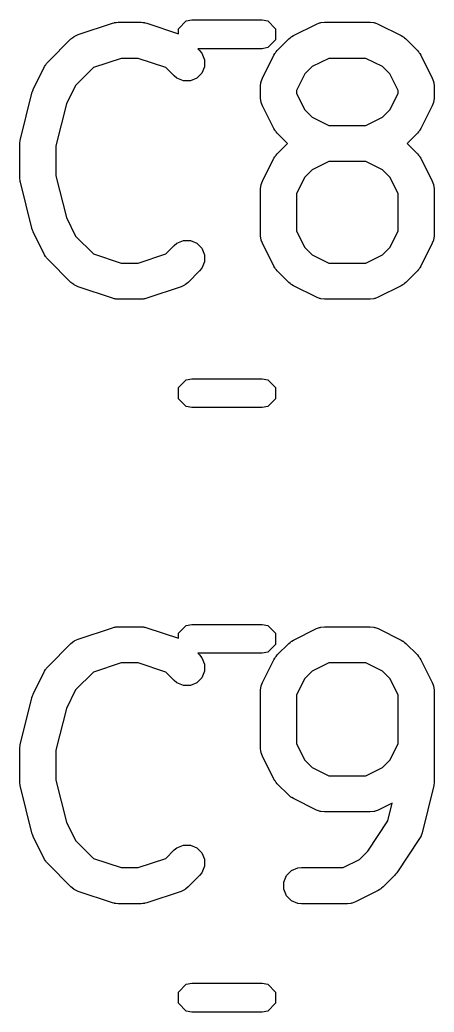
# Model space of a CAD drawing. Header units: inches. Extents: x 5.9 to 18, y -6.3 to -1.5.
# Drawn here: x 8.5163 to 8.5841, y -2.9476 to -2.7854 of the extents above; entities that cross this region are included whole.
import ezdxf

# ---------------------------------------------------------------- set-up
doc = ezdxf.new("R2010")
doc.units = ezdxf.units.IN
doc.header["$MEASUREMENT"] = 0
doc.layers.add('F.Silkscreen', color=41, linetype='CONTINUOUS', true_color=0xf2eda1)

msp = doc.modelspace()

# ---------------------------------------------------------------- linework, layer by layer
at = {"layer": 'F.Silkscreen', "linetype": 'CONTINUOUS'}
for p, q in [((8.52583, -2.78785), (8.53145, -2.78597)), ((8.53145, -2.78597), (8.53174, -2.78591)), ((8.53174, -2.78591), (8.53181, -2.78588)), ((8.53181, -2.78588), (8.53191, -2.78587)), ((8.53191, -2.78587), (8.53202, -2.78584)), ((8.53202, -2.78584), (8.53209, -2.78585)), ((8.53209, -2.78585), (8.53239, -2.78582)), ((8.53239, -2.78582), (8.53614, -2.78582)), ((8.53614, -2.78582), (8.53643, -2.78585)), ((8.53643, -2.78585), (8.53651, -2.78584)), ((8.53651, -2.78584), (8.53661, -2.78587)), ((8.53661, -2.78587), (8.53671, -2.78588)), ((8.53671, -2.78588), (8.53678, -2.78591)), ((8.53678, -2.78591), (8.53707, -2.78597)), ((8.53707, -2.78597), (8.54226, -2.7877)), ((8.54226, -2.78689), (8.54353, -2.78561)), ((8.54353, -2.78561), (8.54444, -2.78543)), ((8.54444, -2.78543), (8.55596, -2.78543)), ((8.55596, -2.78543), (8.55686, -2.78561)), ((8.55686, -2.78561), (8.55814, -2.78689)), ((8.56106, -2.78801), (8.56481, -2.78613)), ((8.56481, -2.78613), (8.56535, -2.78592)), ((8.56535, -2.78592), (8.56546, -2.78592)), ((8.56546, -2.78592), (8.56556, -2.78588)), ((8.56556, -2.78588), (8.56613, -2.78582)), ((8.56613, -2.78582), (8.57363, -2.78582)), ((8.57363, -2.78582), (8.57421, -2.78588)), ((8.57421, -2.78588), (8.57431, -2.78592)), ((8.57431, -2.78592), (8.57441, -2.78592)), ((8.57441, -2.78592), (8.57495, -2.78613)), ((8.57495, -2.78613), (8.5787, -2.78801)), ((8.52467, -2.78856), (8.52512, -2.78819)), ((8.52512, -2.78819), (8.52522, -2.78815)), ((8.52522, -2.78815), (8.5253, -2.78808)), ((8.5253, -2.78808), (8.52583, -2.78785)), ((8.54226, -2.7877), (8.54226, -2.78689)), ((8.55814, -2.78689), (8.55814, -2.7887)), ((8.56057, -2.78831), (8.56066, -2.78826)), ((8.56066, -2.78826), (8.56074, -2.78819)), ((8.56074, -2.78819), (8.56081, -2.78816)), ((8.56081, -2.78816), (8.56106, -2.78801)), ((8.5787, -2.78801), (8.57895, -2.78816)), ((8.57895, -2.78816), (8.57902, -2.78819)), ((8.57902, -2.78819), (8.5791, -2.78826)), ((8.5791, -2.78826), (8.57919, -2.78831)), ((8.52092, -2.79231), (8.52467, -2.78856)), ((8.55814, -2.7887), (8.55686, -2.78998)), ((8.55842, -2.79043), (8.56029, -2.78856)), ((8.56029, -2.78856), (8.56052, -2.78837)), ((8.56052, -2.78837), (8.56057, -2.78831)), ((8.57919, -2.78831), (8.57924, -2.78837)), ((8.57924, -2.78837), (8.57947, -2.78856)), ((8.57947, -2.78856), (8.58134, -2.79043)), ((8.55596, -2.79016), (8.54545, -2.79016)), ((8.54545, -2.79016), (8.54572, -2.79043)), ((8.54572, -2.79043), (8.54609, -2.79088)), ((8.54609, -2.79088), (8.54653, -2.79195)), ((8.55686, -2.78998), (8.55596, -2.79016)), ((8.55599, -2.79495), (8.55787, -2.7912)), ((8.55787, -2.7912), (8.55802, -2.79095)), ((8.55802, -2.79095), (8.55805, -2.79088)), ((8.55805, -2.79088), (8.55812, -2.7908)), ((8.55812, -2.7908), (8.55818, -2.79071)), ((8.55818, -2.79071), (8.55823, -2.79066)), ((8.55823, -2.79066), (8.55842, -2.79043)), ((8.58134, -2.79043), (8.58153, -2.79066)), ((8.58153, -2.79066), (8.58159, -2.79071)), ((8.58159, -2.79071), (8.58164, -2.7908)), ((8.58164, -2.7908), (8.58171, -2.79088)), ((8.58171, -2.79088), (8.58174, -2.79095)), ((8.58174, -2.79095), (8.5819, -2.7912)), ((8.5819, -2.7912), (8.58377, -2.79495)), ((8.5185, -2.79683), (8.52037, -2.79308)), ((8.52037, -2.79308), (8.52053, -2.79283)), ((8.52053, -2.79283), (8.52056, -2.79276)), ((8.52056, -2.79276), (8.52062, -2.79268)), ((8.52062, -2.79268), (8.52068, -2.79259)), ((8.52068, -2.79259), (8.52074, -2.79254)), ((8.52074, -2.79254), (8.52092, -2.79231)), ((8.53287, -2.79173), (8.52836, -2.79323)), ((8.53566, -2.79173), (8.53287, -2.79173)), ((8.54017, -2.79323), (8.53566, -2.79173)), ((8.54653, -2.7931), (8.54609, -2.79416)), ((8.54653, -2.79195), (8.54653, -2.7931)), ((8.56413, -2.79307), (8.56293, -2.79427)), ((8.56683, -2.79173), (8.56413, -2.79307)), ((8.57293, -2.79173), (8.56683, -2.79173)), ((8.57563, -2.79307), (8.57293, -2.79173)), ((8.57683, -2.79427), (8.57563, -2.79307)), ((8.52836, -2.79323), (8.52544, -2.79615)), ((8.54155, -2.79461), (8.54017, -2.79323)), ((8.54199, -2.79498), (8.54155, -2.79461)), ((8.54609, -2.79416), (8.54528, -2.79498)), ((8.56293, -2.79427), (8.56159, -2.79697)), ((8.57818, -2.79697), (8.57683, -2.79427)), ((8.52544, -2.79615), (8.52392, -2.79918)), ((8.54306, -2.79542), (8.54199, -2.79498)), ((8.54421, -2.79542), (8.54306, -2.79542)), ((8.54528, -2.79498), (8.54421, -2.79542)), ((8.55568, -2.79627), (8.55574, -2.7957)), ((8.55568, -2.79815), (8.55568, -2.79627)), ((8.55574, -2.7957), (8.55578, -2.7956)), ((8.55578, -2.7956), (8.55579, -2.79549)), ((8.55579, -2.79549), (8.55599, -2.79495)), ((8.58377, -2.79495), (8.58398, -2.79549)), ((8.58398, -2.79549), (8.58399, -2.7956)), ((8.58399, -2.7956), (8.58403, -2.7957)), ((8.58403, -2.7957), (8.58408, -2.79627)), ((8.58408, -2.79627), (8.58408, -2.79815)), ((8.5164, -2.80493), (8.51827, -2.79743)), ((8.51827, -2.79743), (8.51829, -2.79739)), ((8.51829, -2.79737), (8.51838, -2.79713)), ((8.51829, -2.79739), (8.51829, -2.79737)), ((8.51838, -2.79713), (8.51847, -2.79688)), ((8.51847, -2.79688), (8.51848, -2.79687)), ((8.51848, -2.79687), (8.5185, -2.79683)), ((8.56159, -2.79697), (8.56159, -2.79745)), ((8.56159, -2.79745), (8.56293, -2.80015)), ((8.57683, -2.80015), (8.57818, -2.79745)), ((8.57818, -2.79745), (8.57818, -2.79697)), ((8.52392, -2.79918), (8.52222, -2.80601)), ((8.55574, -2.79872), (8.55568, -2.79815)), ((8.55578, -2.79882), (8.55574, -2.79872)), ((8.55579, -2.79893), (8.55578, -2.79882)), ((8.55599, -2.79947), (8.55579, -2.79893)), ((8.55787, -2.80322), (8.55599, -2.79947)), ((8.58377, -2.79947), (8.5819, -2.80322)), ((8.58398, -2.79893), (8.58377, -2.79947)), ((8.58399, -2.79882), (8.58398, -2.79893)), ((8.58403, -2.79872), (8.58399, -2.79882)), ((8.58408, -2.79815), (8.58403, -2.79872)), ((8.56293, -2.80015), (8.56413, -2.80134)), ((8.57563, -2.80134), (8.57683, -2.80015)), ((8.56413, -2.80134), (8.56683, -2.80269)), ((8.56683, -2.80269), (8.57293, -2.80269)), ((8.57293, -2.80269), (8.57563, -2.80134)), ((8.55802, -2.80346), (8.55787, -2.80322)), ((8.55805, -2.80354), (8.55802, -2.80346)), ((8.55812, -2.80362), (8.55805, -2.80354)), ((8.55818, -2.80371), (8.55812, -2.80362)), ((8.55823, -2.80376), (8.55818, -2.80371)), ((8.55842, -2.80398), (8.55823, -2.80376)), ((8.56008, -2.80565), (8.55842, -2.80398)), ((8.58134, -2.80398), (8.57968, -2.80565)), ((8.58153, -2.80376), (8.58134, -2.80398)), ((8.58159, -2.80371), (8.58153, -2.80376)), ((8.58164, -2.80362), (8.58159, -2.80371)), ((8.58171, -2.80354), (8.58164, -2.80362)), ((8.58174, -2.80346), (8.58171, -2.80354)), ((8.5819, -2.80322), (8.58174, -2.80346)), ((8.51631, -2.8055), (8.51635, -2.80529)), ((8.51632, -2.80554), (8.51631, -2.8055)), ((8.51631, -2.80565), (8.51632, -2.80554)), ((8.51631, -2.81127), (8.51631, -2.80565)), ((8.51635, -2.80529), (8.51637, -2.80507)), ((8.51637, -2.80507), (8.51638, -2.80503)), ((8.51638, -2.80503), (8.5164, -2.80493)), ((8.52222, -2.80601), (8.52222, -2.81091)), ((8.55842, -2.80731), (8.56008, -2.80565)), ((8.57968, -2.80565), (8.58134, -2.80731)), ((8.55802, -2.80783), (8.55805, -2.80775)), ((8.55805, -2.80775), (8.55812, -2.80767)), ((8.55812, -2.80767), (8.55818, -2.80758)), ((8.55818, -2.80758), (8.55823, -2.80753)), ((8.55823, -2.80753), (8.55842, -2.80731)), ((8.58134, -2.80731), (8.58153, -2.80753)), ((8.58153, -2.80753), (8.58159, -2.80758)), ((8.58159, -2.80758), (8.58164, -2.80767)), ((8.58164, -2.80767), (8.58171, -2.80775)), ((8.58171, -2.80775), (8.58174, -2.80783)), ((8.55599, -2.81182), (8.55787, -2.80807)), ((8.55787, -2.80807), (8.55802, -2.80783)), ((8.56683, -2.8086), (8.56413, -2.80995)), ((8.57293, -2.8086), (8.56683, -2.8086)), ((8.57563, -2.80995), (8.57293, -2.8086)), ((8.58174, -2.80783), (8.5819, -2.80807)), ((8.5819, -2.80807), (8.58377, -2.81182)), ((8.52222, -2.81091), (8.52392, -2.81774)), ((8.56413, -2.80995), (8.56293, -2.81114)), ((8.57683, -2.81114), (8.57563, -2.80995)), ((8.51632, -2.81137), (8.51631, -2.81127)), ((8.51631, -2.81141), (8.51632, -2.81137)), ((8.51635, -2.81163), (8.51631, -2.81141)), ((8.51637, -2.81185), (8.51635, -2.81163)), ((8.51638, -2.81189), (8.51637, -2.81185)), ((8.5164, -2.81199), (8.51638, -2.81189)), ((8.51827, -2.81948), (8.5164, -2.81199)), ((8.55568, -2.81314), (8.55574, -2.81257)), ((8.55574, -2.81257), (8.55578, -2.81247)), ((8.55578, -2.81247), (8.55579, -2.81236)), ((8.55579, -2.81236), (8.55599, -2.81182)), ((8.56293, -2.81114), (8.56159, -2.81384)), ((8.57818, -2.81384), (8.57683, -2.81114)), ((8.58377, -2.81182), (8.58398, -2.81236)), ((8.58398, -2.81236), (8.58399, -2.81247)), ((8.58399, -2.81247), (8.58403, -2.81257)), ((8.58403, -2.81257), (8.58408, -2.81314)), ((8.55568, -2.82064), (8.55568, -2.81314)), ((8.56159, -2.81384), (8.56159, -2.81995)), ((8.57818, -2.81995), (8.57818, -2.81384)), ((8.58408, -2.81314), (8.58408, -2.82064)), ((8.52392, -2.81774), (8.52544, -2.82077)), ((8.51829, -2.81953), (8.51827, -2.81948)), ((8.51829, -2.81955), (8.51829, -2.81953)), ((8.51838, -2.81979), (8.51829, -2.81955)), ((8.51847, -2.82003), (8.51838, -2.81979)), ((8.51848, -2.82005), (8.51847, -2.82003)), ((8.5185, -2.82009), (8.51848, -2.82005)), ((8.52037, -2.82384), (8.5185, -2.82009)), ((8.55574, -2.82122), (8.55568, -2.82064)), ((8.56159, -2.81995), (8.56293, -2.82264)), ((8.57683, -2.82264), (8.57818, -2.81995)), ((8.58408, -2.82064), (8.58403, -2.82122)), ((8.52544, -2.82077), (8.52836, -2.82369)), ((8.54017, -2.82369), (8.54155, -2.82231)), ((8.54155, -2.82231), (8.54199, -2.82194)), ((8.54199, -2.82194), (8.54306, -2.8215)), ((8.54306, -2.8215), (8.54421, -2.8215)), ((8.54421, -2.8215), (8.54528, -2.82194)), ((8.54528, -2.82194), (8.54609, -2.82275)), ((8.55578, -2.82132), (8.55574, -2.82122)), ((8.55579, -2.82142), (8.55578, -2.82132)), ((8.55599, -2.82196), (8.55579, -2.82142)), ((8.55787, -2.82571), (8.55599, -2.82196)), ((8.58377, -2.82196), (8.5819, -2.82571)), ((8.58398, -2.82142), (8.58377, -2.82196)), ((8.58399, -2.82132), (8.58398, -2.82142)), ((8.58403, -2.82122), (8.58399, -2.82132)), ((8.52053, -2.82409), (8.52037, -2.82384)), ((8.52836, -2.82369), (8.53287, -2.82519)), ((8.53566, -2.82519), (8.54017, -2.82369)), ((8.54609, -2.82275), (8.54653, -2.82382)), ((8.54653, -2.82382), (8.54653, -2.82497)), ((8.56293, -2.82264), (8.56413, -2.82384)), ((8.56413, -2.82384), (8.56683, -2.82519)), ((8.57293, -2.82519), (8.57563, -2.82384)), ((8.57563, -2.82384), (8.57683, -2.82264)), ((8.52056, -2.82416), (8.52053, -2.82409)), ((8.52062, -2.82424), (8.52056, -2.82416)), ((8.52068, -2.82433), (8.52062, -2.82424)), ((8.52074, -2.82438), (8.52068, -2.82433)), ((8.52092, -2.82461), (8.52074, -2.82438)), ((8.52467, -2.82836), (8.52092, -2.82461)), ((8.53287, -2.82519), (8.53566, -2.82519)), ((8.54653, -2.82497), (8.54609, -2.82603)), ((8.56683, -2.82519), (8.57293, -2.82519)), ((8.54572, -2.82648), (8.54385, -2.82836)), ((8.54609, -2.82603), (8.54572, -2.82648)), ((8.55802, -2.82596), (8.55787, -2.82571)), ((8.55805, -2.82603), (8.55802, -2.82596)), ((8.55812, -2.82611), (8.55805, -2.82603)), ((8.55818, -2.8262), (8.55812, -2.82611)), ((8.55823, -2.82625), (8.55818, -2.8262)), ((8.55842, -2.82648), (8.55823, -2.82625)), ((8.56029, -2.82836), (8.55842, -2.82648)), ((8.58134, -2.82648), (8.57947, -2.82836)), ((8.58153, -2.82625), (8.58134, -2.82648)), ((8.58159, -2.8262), (8.58153, -2.82625)), ((8.58164, -2.82611), (8.58159, -2.8262)), ((8.58171, -2.82603), (8.58164, -2.82611)), ((8.58174, -2.82596), (8.58171, -2.82603)), ((8.5819, -2.82571), (8.58174, -2.82596)), ((8.52512, -2.82872), (8.52467, -2.82836)), ((8.52522, -2.82876), (8.52512, -2.82872)), ((8.5253, -2.82883), (8.52522, -2.82876)), ((8.52583, -2.82907), (8.5253, -2.82883)), ((8.54322, -2.82883), (8.54269, -2.82907)), ((8.5433, -2.82876), (8.54322, -2.82883)), ((8.5434, -2.82872), (8.5433, -2.82876)), ((8.54385, -2.82836), (8.5434, -2.82872)), ((8.56052, -2.82854), (8.56029, -2.82836)), ((8.56057, -2.8286), (8.56052, -2.82854)), ((8.56066, -2.82866), (8.56057, -2.8286)), ((8.56074, -2.82872), (8.56066, -2.82866)), ((8.56081, -2.82875), (8.56074, -2.82872)), ((8.56106, -2.82891), (8.56081, -2.82875)), ((8.57895, -2.82875), (8.5787, -2.82891)), ((8.57902, -2.82872), (8.57895, -2.82875)), ((8.5791, -2.82866), (8.57902, -2.82872)), ((8.57919, -2.8286), (8.5791, -2.82866)), ((8.57924, -2.82854), (8.57919, -2.8286)), ((8.57947, -2.82836), (8.57924, -2.82854)), ((8.53145, -2.83094), (8.52583, -2.82907)), ((8.54269, -2.82907), (8.53707, -2.83094)), ((8.56481, -2.83078), (8.56106, -2.82891)), ((8.5787, -2.82891), (8.57495, -2.83078)), ((8.53174, -2.83101), (8.53145, -2.83094)), ((8.53181, -2.83104), (8.53174, -2.83101)), ((8.53191, -2.83105), (8.53181, -2.83104)), ((8.53202, -2.83107), (8.53191, -2.83105)), ((8.53209, -2.83107), (8.53202, -2.83107)), ((8.53239, -2.8311), (8.53209, -2.83107)), ((8.53614, -2.8311), (8.53239, -2.8311)), ((8.53643, -2.83107), (8.53614, -2.8311)), ((8.53651, -2.83107), (8.53643, -2.83107)), ((8.53661, -2.83105), (8.53651, -2.83107)), ((8.53671, -2.83104), (8.53661, -2.83105)), ((8.53678, -2.83101), (8.53671, -2.83104)), ((8.53707, -2.83094), (8.53678, -2.83101)), ((8.56535, -2.83099), (8.56481, -2.83078)), ((8.56546, -2.831), (8.56535, -2.83099)), ((8.56556, -2.83104), (8.56546, -2.831)), ((8.56613, -2.8311), (8.56556, -2.83104)), ((8.57363, -2.8311), (8.56613, -2.8311)), ((8.57421, -2.83104), (8.57363, -2.8311)), ((8.57431, -2.831), (8.57421, -2.83104)), ((8.57441, -2.83099), (8.57431, -2.831)), ((8.57495, -2.83078), (8.57441, -2.83099)), ((8.54226, -2.84555), (8.54353, -2.84427)), ((8.54353, -2.84427), (8.54444, -2.84409)), ((8.54444, -2.84409), (8.55596, -2.84409)), ((8.55596, -2.84409), (8.55686, -2.84427)), ((8.55686, -2.84427), (8.55814, -2.84555)), ((8.54226, -2.84736), (8.54226, -2.84555)), ((8.55814, -2.84555), (8.55814, -2.84736)), ((8.54353, -2.84864), (8.54226, -2.84736)), ((8.55814, -2.84736), (8.55686, -2.84864)), ((8.54444, -2.84882), (8.54353, -2.84864)), ((8.55596, -2.84882), (8.54444, -2.84882)), ((8.55686, -2.84864), (8.55596, -2.84882)), ((8.52583, -2.88666), (8.53145, -2.88479)), ((8.53145, -2.88479), (8.53174, -2.88473)), ((8.53174, -2.88473), (8.53181, -2.8847)), ((8.53181, -2.8847), (8.53191, -2.88468)), ((8.53191, -2.88468), (8.53202, -2.88466)), ((8.53202, -2.88466), (8.53209, -2.88467)), ((8.53209, -2.88467), (8.53239, -2.88464)), ((8.53239, -2.88464), (8.53614, -2.88464)), ((8.53614, -2.88464), (8.53643, -2.88467)), ((8.53643, -2.88467), (8.53651, -2.88466)), ((8.53651, -2.88466), (8.53661, -2.88468)), ((8.53661, -2.88468), (8.53671, -2.8847)), ((8.53671, -2.8847), (8.53678, -2.88473)), ((8.53678, -2.88473), (8.53707, -2.88479)), ((8.53707, -2.88479), (8.54226, -2.88652)), ((8.54226, -2.88571), (8.54353, -2.88443)), ((8.54353, -2.88443), (8.54444, -2.88425)), ((8.54444, -2.88425), (8.55596, -2.88425)), ((8.55596, -2.88425), (8.55686, -2.88443)), ((8.55686, -2.88443), (8.55814, -2.88571)), ((8.56106, -2.88683), (8.56481, -2.88495)), ((8.56481, -2.88495), (8.56535, -2.88474)), ((8.56535, -2.88474), (8.56546, -2.88474)), ((8.56546, -2.88474), (8.56556, -2.8847)), ((8.56556, -2.8847), (8.56613, -2.88464)), ((8.56613, -2.88464), (8.57363, -2.88464)), ((8.57363, -2.88464), (8.57421, -2.8847)), ((8.57421, -2.8847), (8.57431, -2.88474)), ((8.57431, -2.88474), (8.57441, -2.88474)), ((8.57441, -2.88474), (8.57495, -2.88495)), ((8.57495, -2.88495), (8.5787, -2.88683)), ((8.52467, -2.88738), (8.52512, -2.88701)), ((8.52512, -2.88701), (8.52522, -2.88697)), ((8.52522, -2.88697), (8.5253, -2.8869)), ((8.5253, -2.8869), (8.52583, -2.88666)), ((8.54226, -2.88652), (8.54226, -2.88571)), ((8.55814, -2.88571), (8.55814, -2.88752)), ((8.56029, -2.88738), (8.56052, -2.88719)), ((8.56052, -2.88719), (8.56057, -2.88713)), ((8.56057, -2.88713), (8.56066, -2.88708)), ((8.56066, -2.88708), (8.56074, -2.88701)), ((8.56074, -2.88701), (8.56081, -2.88698)), ((8.56081, -2.88698), (8.56106, -2.88683)), ((8.5787, -2.88683), (8.57895, -2.88698)), ((8.57895, -2.88698), (8.57902, -2.88701)), ((8.57902, -2.88701), (8.5791, -2.88708)), ((8.5791, -2.88708), (8.57919, -2.88713)), ((8.57919, -2.88713), (8.57924, -2.88719)), ((8.57924, -2.88719), (8.57947, -2.88738)), ((8.52092, -2.89113), (8.52467, -2.88738)), ((8.55686, -2.8888), (8.55596, -2.88898)), ((8.55814, -2.88752), (8.55686, -2.8888)), ((8.55842, -2.88925), (8.56029, -2.88738)), ((8.57947, -2.88738), (8.58134, -2.88925)), ((8.55596, -2.88898), (8.54545, -2.88898)), ((8.54545, -2.88898), (8.54572, -2.88925)), ((8.54572, -2.88925), (8.54609, -2.8897)), ((8.54609, -2.8897), (8.54653, -2.89076)), ((8.55599, -2.89377), (8.55787, -2.89002)), ((8.55787, -2.89002), (8.55802, -2.88977)), ((8.55802, -2.88977), (8.55805, -2.8897)), ((8.55805, -2.8897), (8.55812, -2.88962)), ((8.55812, -2.88962), (8.55818, -2.88953)), ((8.55818, -2.88953), (8.55823, -2.88948)), ((8.55823, -2.88948), (8.55842, -2.88925)), ((8.58134, -2.88925), (8.58153, -2.88948)), ((8.58153, -2.88948), (8.58159, -2.88953)), ((8.58159, -2.88953), (8.58164, -2.88962)), ((8.58164, -2.88962), (8.58171, -2.8897)), ((8.58171, -2.8897), (8.58174, -2.88977)), ((8.58174, -2.88977), (8.5819, -2.89002)), ((8.5819, -2.89002), (8.58377, -2.89377)), ((8.5185, -2.89564), (8.52037, -2.8919)), ((8.52037, -2.8919), (8.52053, -2.89165)), ((8.52053, -2.89165), (8.52056, -2.89158)), ((8.52056, -2.89158), (8.52062, -2.89149)), ((8.52062, -2.89149), (8.52068, -2.89141)), ((8.52068, -2.89141), (8.52074, -2.89135)), ((8.52074, -2.89135), (8.52092, -2.89113)), ((8.52836, -2.89205), (8.52544, -2.89496)), ((8.53287, -2.89054), (8.52836, -2.89205)), ((8.53566, -2.89054), (8.53287, -2.89054)), ((8.54017, -2.89205), (8.53566, -2.89054)), ((8.54155, -2.89343), (8.54017, -2.89205)), ((8.54653, -2.89192), (8.54609, -2.89298)), ((8.54653, -2.89076), (8.54653, -2.89192)), ((8.56413, -2.89189), (8.56293, -2.89309)), ((8.56683, -2.89054), (8.56413, -2.89189)), ((8.57293, -2.89054), (8.56683, -2.89054)), ((8.57563, -2.89189), (8.57293, -2.89054)), ((8.57683, -2.89309), (8.57563, -2.89189)), ((8.54199, -2.8938), (8.54155, -2.89343)), ((8.54609, -2.89298), (8.54528, -2.8938)), ((8.56293, -2.89309), (8.56159, -2.89579)), ((8.57818, -2.89579), (8.57683, -2.89309)), ((8.52544, -2.89496), (8.52392, -2.898)), ((8.54306, -2.89424), (8.54199, -2.8938)), ((8.54421, -2.89424), (8.54306, -2.89424)), ((8.54528, -2.8938), (8.54421, -2.89424)), ((8.55568, -2.89509), (8.55574, -2.89451)), ((8.55568, -2.90446), (8.55568, -2.89509)), ((8.55574, -2.89451), (8.55578, -2.89442)), ((8.55578, -2.89442), (8.55579, -2.89431)), ((8.55579, -2.89431), (8.55599, -2.89377)), ((8.58377, -2.89377), (8.58398, -2.89431)), ((8.58398, -2.89431), (8.58399, -2.89442)), ((8.58399, -2.89442), (8.58403, -2.89451)), ((8.58403, -2.89451), (8.58408, -2.89509)), ((8.58408, -2.89509), (8.58408, -2.91009)), ((8.5164, -2.90375), (8.51827, -2.89625)), ((8.51827, -2.89625), (8.51829, -2.89621)), ((8.51829, -2.89619), (8.51838, -2.89595)), ((8.51829, -2.89621), (8.51829, -2.89619)), ((8.51838, -2.89595), (8.51847, -2.8957)), ((8.51847, -2.8957), (8.51848, -2.89569)), ((8.51848, -2.89569), (8.5185, -2.89564)), ((8.56159, -2.89579), (8.56159, -2.90377)), ((8.57818, -2.90377), (8.57818, -2.89579)), ((8.52392, -2.898), (8.52222, -2.90483)), ((8.51631, -2.90432), (8.51635, -2.90411)), ((8.51632, -2.90436), (8.51631, -2.90432)), ((8.51631, -2.90446), (8.51632, -2.90436)), ((8.51631, -2.91009), (8.51631, -2.90446)), ((8.51635, -2.90411), (8.51637, -2.90389)), ((8.51637, -2.90389), (8.51638, -2.90385)), ((8.51638, -2.90385), (8.5164, -2.90375)), ((8.52222, -2.90483), (8.52222, -2.90972)), ((8.55574, -2.90504), (8.55568, -2.90446)), ((8.55578, -2.90514), (8.55574, -2.90504)), ((8.56159, -2.90377), (8.56293, -2.90646)), ((8.57683, -2.90646), (8.57818, -2.90377)), ((8.55579, -2.90524), (8.55578, -2.90514)), ((8.55599, -2.90578), (8.55579, -2.90524)), ((8.55787, -2.90953), (8.55599, -2.90578)), ((8.56293, -2.90646), (8.56413, -2.90766)), ((8.57563, -2.90766), (8.57683, -2.90646)), ((8.56413, -2.90766), (8.56683, -2.90901)), ((8.57293, -2.90901), (8.57563, -2.90766)), ((8.52222, -2.90972), (8.52392, -2.91656)), ((8.55802, -2.90978), (8.55787, -2.90953)), ((8.55805, -2.90985), (8.55802, -2.90978)), ((8.55812, -2.90994), (8.55805, -2.90985)), ((8.55818, -2.91002), (8.55812, -2.90994)), ((8.56683, -2.90901), (8.57293, -2.90901)), ((8.51632, -2.91019), (8.51631, -2.91009)), ((8.51631, -2.91023), (8.51632, -2.91019)), ((8.51635, -2.91045), (8.51631, -2.91023)), ((8.51637, -2.91066), (8.51635, -2.91045)), ((8.51638, -2.9107), (8.51637, -2.91066)), ((8.5164, -2.9108), (8.51638, -2.9107)), ((8.51827, -2.9183), (8.5164, -2.9108)), ((8.55823, -2.91008), (8.55818, -2.91002)), ((8.55842, -2.9103), (8.55823, -2.91008)), ((8.56029, -2.91218), (8.55842, -2.9103)), ((8.584, -2.9108), (8.58212, -2.9183)), ((8.58401, -2.9107), (8.584, -2.9108)), ((8.58403, -2.91066), (8.58401, -2.9107)), ((8.58405, -2.91045), (8.58403, -2.91066)), ((8.58408, -2.91023), (8.58405, -2.91045)), ((8.58408, -2.91009), (8.58407, -2.91019)), ((8.58407, -2.91019), (8.58408, -2.91023)), ((8.56052, -2.91236), (8.56029, -2.91218)), ((8.56057, -2.91242), (8.56052, -2.91236)), ((8.56066, -2.91248), (8.56057, -2.91242)), ((8.56074, -2.91254), (8.56066, -2.91248)), ((8.56081, -2.91257), (8.56074, -2.91254)), ((8.56106, -2.91273), (8.56081, -2.91257)), ((8.56481, -2.9146), (8.56106, -2.91273)), ((8.56535, -2.91481), (8.56481, -2.9146)), ((8.56546, -2.91482), (8.56535, -2.91481)), ((8.56556, -2.91486), (8.56546, -2.91482)), ((8.57431, -2.91482), (8.57421, -2.91486)), ((8.57441, -2.91481), (8.57431, -2.91482)), ((8.57495, -2.9146), (8.57441, -2.91481)), ((8.57724, -2.91346), (8.57495, -2.9146)), ((8.57652, -2.91638), (8.57724, -2.91346)), ((8.56613, -2.91492), (8.56556, -2.91486)), ((8.57363, -2.91492), (8.56613, -2.91492)), ((8.57321, -2.92133), (8.57652, -2.91638)), ((8.57421, -2.91486), (8.57363, -2.91492)), ((8.52392, -2.91656), (8.52544, -2.91959)), ((8.51829, -2.91835), (8.51827, -2.9183)), ((8.51829, -2.91837), (8.51829, -2.91835)), ((8.51838, -2.91861), (8.51829, -2.91837)), ((8.51847, -2.91885), (8.51838, -2.91861)), ((8.51848, -2.91887), (8.51847, -2.91885)), ((8.5185, -2.91891), (8.51848, -2.91887)), ((8.52037, -2.92266), (8.5185, -2.91891)), ((8.52544, -2.91959), (8.52836, -2.92251)), ((8.58171, -2.91923), (8.57796, -2.92485)), ((8.58188, -2.91891), (8.58171, -2.91923)), ((8.58193, -2.91885), (8.58188, -2.91891)), ((8.58195, -2.91878), (8.58193, -2.91885)), ((8.58198, -2.91871), (8.58195, -2.91878)), ((8.582, -2.91864), (8.58198, -2.91871)), ((8.58212, -2.9183), (8.582, -2.91864)), ((8.54017, -2.92251), (8.54155, -2.92112)), ((8.54155, -2.92112), (8.54199, -2.92076)), ((8.54199, -2.92076), (8.54306, -2.92032)), ((8.54306, -2.92032), (8.54421, -2.92032)), ((8.54421, -2.92032), (8.54528, -2.92076)), ((8.54528, -2.92076), (8.54609, -2.92157)), ((8.52053, -2.92291), (8.52037, -2.92266)), ((8.52056, -2.92298), (8.52053, -2.92291)), ((8.52836, -2.92251), (8.53287, -2.92401)), ((8.53566, -2.92401), (8.54017, -2.92251)), ((8.54609, -2.92157), (8.54653, -2.92264)), ((8.54653, -2.92264), (8.54653, -2.92379)), ((8.56918, -2.92401), (8.57188, -2.92266)), ((8.57188, -2.92266), (8.57321, -2.92133)), ((8.52062, -2.92306), (8.52056, -2.92298)), ((8.52068, -2.92315), (8.52062, -2.92306)), ((8.52074, -2.9232), (8.52068, -2.92315)), ((8.52092, -2.92342), (8.52074, -2.9232)), ((8.52467, -2.92717), (8.52092, -2.92342)), ((8.53287, -2.92401), (8.53566, -2.92401)), ((8.54653, -2.92379), (8.54609, -2.92485)), ((8.55993, -2.92532), (8.56074, -2.92451)), ((8.56074, -2.92451), (8.56181, -2.92407)), ((8.56181, -2.92407), (8.56238, -2.92401)), ((8.56238, -2.92401), (8.56918, -2.92401)), ((8.54572, -2.9253), (8.54385, -2.92717)), ((8.54609, -2.92485), (8.54572, -2.9253)), ((8.55949, -2.92639), (8.55993, -2.92532)), ((8.57759, -2.9253), (8.57572, -2.92717)), ((8.5776, -2.9253), (8.57759, -2.9253)), ((8.57778, -2.92507), (8.5776, -2.9253)), ((8.5776, -2.9253), (8.5776, -2.9253)), ((8.57796, -2.92485), (8.57778, -2.92507)), ((8.57796, -2.92485), (8.57796, -2.92485)), ((8.57796, -2.92485), (8.57796, -2.92485)), ((8.52512, -2.92754), (8.52467, -2.92717)), ((8.52522, -2.92758), (8.52512, -2.92754)), ((8.5253, -2.92765), (8.52522, -2.92758)), ((8.52583, -2.92789), (8.5253, -2.92765)), ((8.54322, -2.92765), (8.54269, -2.92789)), ((8.5433, -2.92758), (8.54322, -2.92765)), ((8.5434, -2.92754), (8.5433, -2.92758)), ((8.54385, -2.92717), (8.5434, -2.92754)), ((8.55949, -2.92754), (8.55949, -2.92639)), ((8.55993, -2.9286), (8.55949, -2.92754)), ((8.57495, -2.92773), (8.5712, -2.9296)), ((8.5752, -2.92757), (8.57495, -2.92773)), ((8.57527, -2.92754), (8.5752, -2.92757)), ((8.57535, -2.92748), (8.57527, -2.92754)), ((8.57544, -2.92742), (8.57535, -2.92748)), ((8.57549, -2.92736), (8.57544, -2.92742)), ((8.57572, -2.92717), (8.57549, -2.92736)), ((8.53145, -2.92976), (8.52583, -2.92789)), ((8.54269, -2.92789), (8.53707, -2.92976)), ((8.56074, -2.92942), (8.55993, -2.9286)), ((8.56181, -2.92986), (8.56074, -2.92942)), ((8.53174, -2.92983), (8.53145, -2.92976)), ((8.53181, -2.92986), (8.53174, -2.92983)), ((8.53191, -2.92987), (8.53181, -2.92986)), ((8.53202, -2.92989), (8.53191, -2.92987)), ((8.53209, -2.92989), (8.53202, -2.92989)), ((8.53239, -2.92991), (8.53209, -2.92989)), ((8.53614, -2.92991), (8.53239, -2.92991)), ((8.53643, -2.92989), (8.53614, -2.92991)), ((8.53651, -2.92989), (8.53643, -2.92989)), ((8.53661, -2.92987), (8.53651, -2.92989)), ((8.53671, -2.92986), (8.53661, -2.92987)), ((8.53678, -2.92983), (8.53671, -2.92986)), ((8.53707, -2.92976), (8.53678, -2.92983)), ((8.56238, -2.92991), (8.56181, -2.92986)), ((8.56988, -2.92991), (8.56238, -2.92991)), ((8.57046, -2.92986), (8.56988, -2.92991)), ((8.57056, -2.92982), (8.57046, -2.92986)), ((8.57066, -2.92981), (8.57056, -2.92982)), ((8.5712, -2.9296), (8.57066, -2.92981)), ((8.54226, -2.94437), (8.54353, -2.94309)), ((8.54353, -2.94309), (8.54444, -2.94291)), ((8.54444, -2.94291), (8.55596, -2.94291)), ((8.55596, -2.94291), (8.55686, -2.94309)), ((8.55686, -2.94309), (8.55814, -2.94437)), ((8.54226, -2.94618), (8.54226, -2.94437)), ((8.55814, -2.94437), (8.55814, -2.94618)), ((8.54353, -2.94746), (8.54226, -2.94618)), ((8.55814, -2.94618), (8.55686, -2.94746)), ((8.54444, -2.94764), (8.54353, -2.94746)), ((8.55596, -2.94764), (8.54444, -2.94764)), ((8.55686, -2.94746), (8.55596, -2.94764))]:
    msp.add_line(p, q, dxfattribs=at)

doc.saveas('drawing.dxf')
